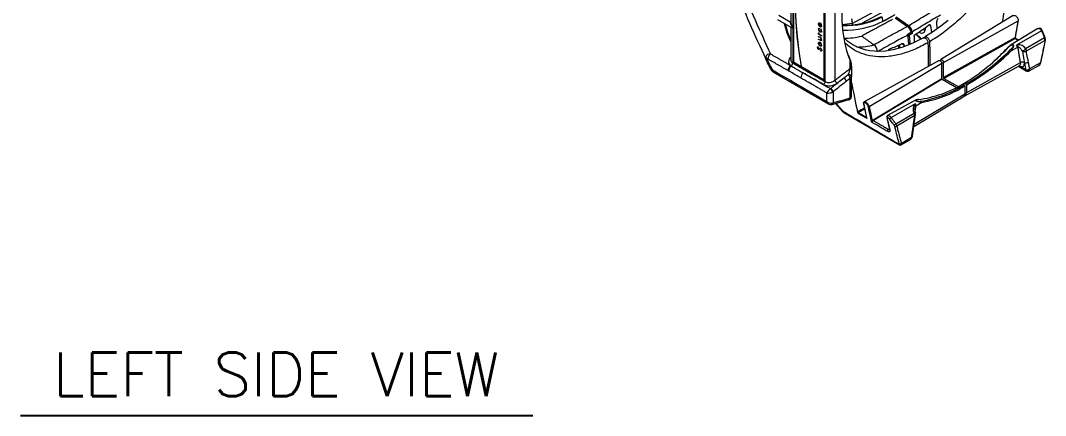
# Model space of a CAD drawing. Extents: x 8 to 113, y 2 to 87.
# Drawn here: x 12.15 to 29.79, y 54.68 to 61.47 of the extents above; entities that cross this region are included whole.
import ezdxf
from ezdxf.enums import TextEntityAlignment as Align

# ---------------------------------------------------------------- set-up
doc = ezdxf.new("R2010")
doc.units = 0
doc.header["$MEASUREMENT"] = 0
doc.layers.add('OBJECT', color=7, linetype='CONTINUOUS')
doc.styles.get("Standard").update_dxf_attribs({"font": 'SIMPLEX'})

msp = doc.modelspace()

# ---------------------------------------------------------------- linework, layer by layer
at = {"layer": 'OBJECT', "linetype": 'Continuous', "lineweight": 15}
for p, q in [((25.446, 62.903), (25.446, 60.759)), ((25.976, 60.453), (25.976, 62.597)), ((25.98, 60.455), (25.98, 62.599)), ((25.993, 60.422), (25.993, 62.606)), ((26.161, 62.584), (26.161, 60.446)), ((25.401, 61.847), (25.401, 61.44)), ((25.436, 61.841), (25.436, 61.351)), ((26.46, 61.423), (27.023, 61.726)), ((27.025, 61.637), (26.629, 61.424)), ((26.99, 61.46), (27.2, 61.573)), ((25.173, 61.488), (25.402, 61.356)), ((25.393, 61.443), (25.195, 61.557)), ((25.401, 61.446), (25.394, 61.45)), ((25.903, 61.425), (25.901, 61.424)), ((25.901, 61.379), (25.901, 61.424)), ((25.903, 61.38), (25.903, 61.425)), ((25.908, 61.428), (25.908, 61.374)), ((25.916, 61.413), (25.919, 61.418)), ((25.917, 61.414), (25.916, 61.413)), ((25.917, 61.414), (25.92, 61.419)), ((27.2, 61.516), (27.409, 61.372)), ((27.428, 61.382), (27.215, 61.529)), ((29.232, 61.556), (27.984, 60.799)), ((28.03, 60.751), (29.313, 61.466)), ((25.401, 61.357), (25.401, 60.797)), ((25.436, 61.351), (25.436, 60.742)), ((25.881, 61.258), (25.88, 61.257)), ((25.881, 61.262), (25.887, 61.255)), ((25.881, 61.242), (25.888, 61.238)), ((25.881, 61.235), (25.881, 61.242)), ((25.932, 61.205), (25.881, 61.235)), ((25.882, 61.235), (25.881, 61.235)), ((25.882, 61.235), (25.882, 61.241)), ((25.932, 61.206), (25.882, 61.235)), ((25.89, 61.238), (25.888, 61.238)), ((25.891, 61.385), (25.889, 61.385)), ((25.892, 61.343), (25.895, 61.335)), ((25.903, 61.38), (25.901, 61.379)), ((25.908, 61.369), (25.906, 61.368)), ((25.908, 61.274), (25.907, 61.274)), ((25.915, 61.222), (25.932, 61.212)), ((25.918, 61.322), (25.921, 61.326)), ((25.919, 61.323), (25.918, 61.322)), ((25.919, 61.323), (25.923, 61.327)), ((25.928, 61.386), (25.927, 61.385)), ((25.928, 61.296), (25.927, 61.295)), ((25.932, 61.212), (25.932, 61.205)), ((27.444, 61.22), (27.42, 61.237)), ((27.468, 61.267), (27.493, 61.25)), ((27.553, 61.237), (27.64, 61.152)), ((29.653, 61.332), (29.183, 61.047)), ((29.718, 61.297), (29.286, 61.047)), ((25.881, 61.199), (25.906, 61.185)), ((25.881, 61.192), (25.881, 61.199)), ((25.882, 61.193), (25.881, 61.192)), ((25.904, 61.178), (25.881, 61.192)), ((25.881, 61.153), (25.904, 61.139)), ((25.881, 61.146), (25.881, 61.153)), ((25.882, 61.147), (25.881, 61.146)), ((25.905, 61.132), (25.881, 61.146)), ((25.882, 61.193), (25.882, 61.198)), ((25.906, 61.179), (25.882, 61.193)), ((25.882, 61.147), (25.882, 61.152)), ((25.907, 61.132), (25.882, 61.147)), ((25.89, 61.054), (25.888, 61.053)), ((25.906, 61.179), (25.904, 61.178)), ((25.907, 61.132), (25.905, 61.132)), ((25.908, 61.09), (25.907, 61.089)), ((25.922, 61.134), (25.924, 61.135)), ((25.928, 61.147), (25.927, 61.146)), ((25.928, 61.055), (25.927, 61.054)), ((27.261, 60.994), (27.259, 61.049)), ((27.273, 61.056), (27.275, 60.997)), ((29.257, 61.174), (28.03, 60.49)), ((28.038, 60.477), (29.264, 61.161)), ((29.327, 61.134), (29.272, 61.165)), ((29.769, 61.175), (29.444, 60.987)), ((29.456, 60.95), (29.777, 61.128)), ((29.78, 61.177), (29.78, 61.177)), ((25.861, 61.006), (25.86, 61.006)), ((25.873, 61.01), (25.871, 61.009)), ((25.872, 61.021), (25.876, 61.011)), ((25.886, 60.984), (25.885, 60.984)), ((25.888, 60.975), (25.887, 60.974)), ((25.893, 60.991), (25.892, 60.991)), ((25.909, 60.991), (25.908, 60.99)), ((25.916, 60.99), (25.915, 60.989)), ((25.919, 60.946), (25.915, 60.955)), ((25.92, 60.947), (25.916, 60.956)), ((25.92, 60.947), (25.919, 60.946)), ((25.922, 60.957), (25.924, 60.958)), ((25.928, 60.967), (25.927, 60.966)), ((29.199, 60.955), (29.307, 61.015)), ((25.446, 60.759), (25.579, 60.683)), ((25.58, 60.684), (25.579, 60.683)), ((25.58, 60.684), (25.586, 60.68)), ((26.426, 60.65), (26.426, 60.775)), ((26.445, 60.687), (26.445, 60.731)), ((27.956, 60.783), (26.665, 60.074)), ((28.002, 60.734), (26.752, 59.987)), ((27.977, 60.782), (27.977, 60.78)), ((28.002, 60.473), (28.002, 60.734)), ((28.03, 60.49), (28.03, 60.751)), ((28.399, 60.175), (29.342, 60.7)), ((29.352, 60.745), (28.424, 60.228)), ((29.317, 60.687), (29.338, 60.675)), ((29.503, 60.608), (29.67, 60.701)), ((29.698, 60.742), (29.513, 60.639)), ((25.101, 60.59), (26.052, 60.038)), ((25.586, 60.679), (25.976, 60.453)), ((26.445, 60.164), (26.445, 60.509)), ((29.338, 60.675), (29.358, 60.663)), ((29.358, 60.663), (29.453, 60.608)), ((25.976, 60.453), (25.98, 60.455)), ((26.426, 60.14), (26.426, 60.482)), ((26.818, 59.765), (28.002, 60.473)), ((28.009, 60.461), (26.825, 59.753)), ((28.009, 60.461), (28.253, 60.32)), ((28.038, 60.477), (28.284, 60.335)), ((28.387, 60.364), (28.364, 60.378)), ((28.381, 60.368), (28.382, 60.388)), ((28.415, 60.381), (28.392, 60.394)), ((28.398, 60.346), (28.396, 60.212)), ((28.426, 60.362), (28.424, 60.228)), ((26.024, 60.079), (26.024, 60.226)), ((26.13, 60.246), (26.13, 60.058)), ((27.52, 59.65), (28.371, 60.159)), ((27.526, 59.692), (28.396, 60.212)), ((26.094, 60.028), (26.112, 60.031)), ((26.171, 60.047), (26.292, 59.909)), ((26.654, 60.039), (26.705, 59.8)), ((27.548, 60.103), (27.068, 59.839)), ((27.129, 59.802), (27.551, 60.045)), ((27.559, 60.107), (27.55, 60.103)), ((27.656, 60.065), (27.552, 60.002)), ((26.315, 59.889), (27.273, 59.332)), ((26.703, 59.81), (26.703, 59.81)), ((27.209, 59.697), (27.526, 59.88)), ((27.536, 59.841), (27.227, 59.656)), ((27.516, 59.623), (27.55, 59.854)), ((27.053, 59.797), (27.1, 59.6)), ((27.08, 59.602), (27.097, 59.611)), ((27.303, 59.36), (27.482, 59.467)), ((27.495, 59.479), (27.516, 59.622)), ((27.516, 59.622), (27.516, 59.623)), ((27.299, 59.332), (27.461, 59.429))]:
    msp.add_line(p, q, dxfattribs=at)
at = {"layer": 'OBJECT', "color": 1}
msp.add_line((12.145, 54.682), (20.961, 54.682), dxfattribs=at)
at = {"layer": 'OBJECT', "linetype": 'Continuous', "lineweight": 15, "flags": 128}
for points in [[(25.579, 62.826), (25.538, 62.614), (25.508, 62.394), (25.487, 62.167), (25.477, 61.933), (25.477, 61.693), (25.487, 61.447), (25.508, 61.197), (25.538, 60.942), (25.579, 60.683)], [(25.58, 62.827), (25.54, 62.615), (25.509, 62.395), (25.489, 62.168), (25.479, 61.934), (25.479, 61.694), (25.489, 61.448), (25.509, 61.197), (25.54, 60.942), (25.58, 60.684)], [(25.586, 60.679), (25.545, 60.937), (25.515, 61.193), (25.494, 61.443), (25.484, 61.689), (25.484, 61.929), (25.494, 62.163), (25.515, 62.39), (25.545, 62.61), (25.586, 62.822)], [(26.46, 61.423), (26.334, 61.401), (26.287, 61.395)], [(28.109, 61.474), (27.987, 61.375), (27.843, 61.271), (27.711, 61.19)], [(29.268, 61.174), (29.289, 61.291), (29.32, 61.472)], [(29.729, 61.299), (29.729, 61.3), (29.715, 61.321), (29.698, 61.333), (29.68, 61.338), (29.663, 61.336), (29.654, 61.331)], [(29.779, 61.177), (29.744, 61.263), (29.729, 61.299)], [(27.684, 61.175), (27.501, 61.08), (27.314, 61.008), (27.157, 60.966), (27.03, 60.946), (26.928, 60.94), (26.841, 60.943), (26.764, 60.951), (26.698, 60.964), (26.629, 60.983), (26.552, 61.012), (26.468, 61.054), (26.386, 61.109), (26.32, 61.166)], [(29.705, 60.748), (29.732, 60.879), (29.784, 61.134)], [(29.13, 60.999), (29.13, 61), (29.13, 61.002), (29.13, 61.003), (29.131, 61.003), (29.132, 61.004), (29.134, 61.003), (29.135, 61.003), (29.137, 61.002)], [(27.956, 60.783), (27.965, 60.785), (27.975, 60.781), (27.986, 60.773), (27.994, 60.761), (28, 60.747), (28.002, 60.734)], [(27.977, 60.782), (27.979, 60.793), (27.984, 60.799), (27.993, 60.801), (28.003, 60.797), (28.014, 60.789), (28.023, 60.777), (28.028, 60.764), (28.03, 60.751)], [(29.342, 60.7), (29.345, 60.702), (29.344, 60.702)], [(29.698, 60.727), (29.702, 60.738), (29.704, 60.748)], [(25.084, 60.603), (25.088, 60.599), (25.101, 60.591)], [(26.428, 60.642), (26.431, 60.643), (26.435, 60.645), (26.438, 60.646), (26.44, 60.648), (26.442, 60.65), (26.444, 60.651), (26.445, 60.653), (26.445, 60.655)], [(26.052, 60.038), (26.075, 60.029), (26.095, 60.028)], [(26.108, 60.03), (26.209, 60.058), (26.404, 60.112)], [(27.592, 60.114), (27.559, 60.108), (27.559, 60.107)], [(27.564, 60.09), (27.563, 60.091), (27.562, 60.091), (27.562, 60.091)], [(26.29, 59.911), (26.293, 59.906), (26.301, 59.899)], [(26.296, 59.903), (26.295, 59.904), (26.291, 59.91)], [(26.296, 59.903), (26.297, 59.902), (26.318, 59.888)], [(26.703, 59.808), (26.702, 59.808), (26.701, 59.809)], [(27.099, 59.601), (27.101, 59.596), (27.101, 59.591), (27.101, 59.592)], [(27.492, 59.468), (27.495, 59.475), (27.496, 59.483)]]:
    msp.add_lwpolyline(points, dxfattribs=at)
at = {"layer": 'OBJECT', "linetype": 'Continuous', "lineweight": 15}
for centre, radius, start, end in [((59.353, 76.725), 37.886, 202.7939, 204.8412), ((71.482, 82.21), 51.088, 203.2153, 204.6559), ((26.823, 61.794), 1.58, 193.5997, 205.9852), ((27.077, 61.85), 1.824, 193.9055, 203.2483), ((25.394, 61.452), 0.00936, 264.2298, 326.4385), ((25.558, 61.465), 0.167, 187.5982, 223.2561), ((25.563, 61.451), 0.161, 183.8645, 218.4308), ((25.881, 61.384), 0.0454, 1.6073, 40.5177), ((25.883, 61.385), 0.0454, 1.6073, 40.5177), ((25.877, 61.381), 0.0561, 1.6479, 41.8047), ((26.341, 62.762), 1.369, 267.7432, 296.9504), ((26.356, 62.748), 1.363, 267.1046, 296.9896), ((26.349, 62.719), 1.413, 267.798, 296.9788), ((26.058, 63.431), 2.18, 295.3007, 300.0527), ((25.914, 63.765), 3.013, 302.3796, 308.0738), ((27.789, 61.376), 0.0244, 2.6923, 135.7246), ((27.979, 61.458), 0.0644, 132.4044, 181.6821), ((29.312, 61.475), 0.00885, 277.6418, 342.6633), ((25.431, 61.417), 0.0665, 244.7921, 274.5947), ((25.939, 61.324), 0.0597, 180.9421, 236.9863), ((25.911, 61.259), 0.0318, 184.0949, 223.134), ((25.941, 61.325), 0.0597, 180.9421, 236.9863), ((25.913, 61.26), 0.0318, 184.0949, 223.134), ((25.931, 61.319), 0.0449, 180.3568, 236.746), ((25.914, 61.256), 0.028, 188.821, 233.8495), ((25.918, 61.381), 0.0159, 228.2198, 318.6708), ((25.874, 61.291), 0.0589, 0.7047, 37.1243), ((27.306, 61.232), 0.173, 13.1013, 53.4955), ((27.334, 61.255), 0.159, 7.1588, 53.6889), ((27.745, 61.428), 0.129, 237.1843, 256.2998), ((29.729, 61.275), 0.0244, 90.3799, 116.9074), ((25.93, 61.079), 0.0442, 182.53, 237.7673), ((25.886, 61.142), 0.0474, 0.6314, 65.0616), ((25.876, 61.048), 0.0567, 1.8778, 57.9816), ((25.883, 61.052), 0.0434, 1.9364, 57.7636), ((25.885, 61.053), 0.0434, 1.9364, 57.7636), ((25.893, 61.146), 0.0338, 0.07, 44.4657), ((25.894, 61.147), 0.0338, 0.07, 44.4657), ((26.315, 62.474), 1.307, 269.9651, 283.5672), ((26.518, 62.359), 1.343, 270.8378, 283.5859), ((26.743, 60.935), 0.149, 358.6837, 52.788), ((26.332, 63.013), 2.171, 290.9929, 296.6868), ((29.273, 61.174), 0.0156, 182.4792, 236.3611), ((29.275, 61.174), 0.0134, 171.8355, 235.1886), ((29.277, 61.173), 0.00878, 168.0862, 242.9135), ((29.201, 60.971), 0.114, 23.0208, 42.1295), ((29.189, 60.953), 0.135, 28.3007, 44.3602), ((29.328, 60.923), 0.133, 28.7047, 101.8582), ((29.233, 61.019), 0.076, 358.2483, 27.1555), ((29.779, 61.154), 0.0229, 88.5538, 116.9117), ((29.691, 61.137), 0.0864, 354.2785, 25.8176), ((29.776, 61.137), 0.00832, 274.5682, 339.5055), ((29.722, 61.148), 0.0641, 341.7158, 26.7619), ((25.049, 60.813), 0.0854, 88.6335, 155.1008), ((25.123, 60.806), 0.117, 127.8539, 177.1914), ((25.873, 61.007), 0.0137, 96.8835, 185.3596), ((25.896, 61.006), 0.0361, 181.082, 237.1224), ((25.897, 61.007), 0.0361, 181.082, 237.1224), ((25.877, 61.001), 0.0103, 96.8049, 182.7273), ((25.887, 61), 0.0203, 179.1167, 236.0356), ((25.88, 60.99), 0.00795, 235.6126, 305.7316), ((25.908, 60.987), 0.0122, 53.1595, 135.6738), ((25.891, 60.961), 0.0427, 1.6805, 56.5328), ((25.899, 60.966), 0.0278, 359.887, 55.3276), ((25.9, 60.967), 0.0278, 359.887, 55.3276), ((27.135, 60.929), 0.0621, 113.8705, 156.2578), ((26.413, 63.582), 3.752, 301.84, 316.5635), ((26.56, 63.597), 3.713, 299.9891, 314.9955), ((26.54, 63.621), 3.765, 300.0646, 314.9319), ((29.164, 60.938), 0.0388, 26.3677, 58.0176), ((29.339, 60.973), 0.0537, 124.7767, 127.4267), ((29.182, 61.279), 0.393, 301.538, 311.9734), ((29.379, 60.94), 0.00909, 10.0077, 28.0822), ((29.416, 61.004), 0.0674, 245.8382, 306.9073), ((29.375, 60.945), 0.0814, 3.2581, 31.4356), ((25.016, 60.829), 0.0486, 156.0127, 204.8129), ((25.048, 60.863), 0.0773, 190.9415, 219.2356), ((25.471, 60.606), 0.117, 128.2189, 177.1895), ((25.447, 60.766), 0.0843, 122.9097, 234.6932), ((25.483, 60.599), 0.117, 128.4704, 177.1823), ((25.462, 60.795), 0.0588, 177.863, 244.773), ((25.366, 60.745), 0.0703, 308.4704, 357.1823), ((26.42, 60.783), 0.0099, 306.2016, 57.4198), ((26.35, 60.717), 0.0961, 8.6402, 37.6513), ((26.393, 60.69), 0.0517, 308.6012, 357.1827), ((26.29, 60.717), 0.156, 5.3262, 27.1741), ((26.374, 60.689), 0.071, 318.9551, 358.8404), ((29.354, 60.7), 0.0299, 197.7174, 238.0424), ((29.376, 60.69), 0.0323, 185.9511, 237.2371), ((29.391, 60.692), 0.0662, 62.9851, 126.7934), ((29.451, 60.811), 0.0669, 243.8803, 307.0538), ((29.451, 60.811), 0.0669, 243.8739, 307.0543), ((29.652, 60.749), 0.0509, 290.0669, 339.1075), ((29.691, 60.735), 0.00936, 284.9475, 332.8375), ((29.697, 60.751), 0.00836, 274.7616, 339.2789), ((25.147, 60.681), 0.101, 203.9396, 231.1978), ((25.103, 60.62), 0.0258, 158.1964, 221.7324), ((25.122, 60.62), 0.0365, 173.2771, 235.0469), ((25.691, 60.479), 0.117, 128.472, 177.1891), ((26.374, 60.553), 0.0181, 305.0693, 331.3471), ((26.336, 60.459), 0.0933, 14.2053, 58.463), ((25.915, 60.782), 0.532, 333.4468, 344.7525), ((26.4, 60.499), 0.0462, 12.373, 102.0641), ((26.475, 60.659), 0.0501, 190.6318, 199.2941), ((26.412, 60.511), 0.0326, 295.2853, 356.5306), ((29.472, 60.692), 0.0669, 244.0793, 307.0342), ((29.478, 60.679), 0.061, 235.2867, 304.0751), ((29.478, 60.645), 0.044, 235.366, 303.4763), ((25.923, 60.425), 0.0703, 308.9151, 357.1926), ((26.063, 60.57), 0.221, 244.1777, 307.6029), ((26.058, 60.564), 0.157, 245.3475, 311.0151), ((26.244, 60.467), 0.0857, 194.1186, 237.7014), ((26.268, 60.405), 0.0931, 14.1546, 58.9517), ((177.055, 91.191), 153.724, 191.55203, 191.74726), ((27.288, 62.249), 2.159, 278.2382, 299.8951), ((27.283, 62.162), 2.109, 279.9918, 301.5594), ((27.299, 62.123), 2.089, 279.8289, 301.709), ((28.018, 60.474), 0.0154, 182.608, 237.397), ((28.046, 60.49), 0.0153, 182.4789, 237.5261), ((28.375, 60.345), 0.0227, 1.5502, 57.8768), ((28.403, 60.362), 0.0227, 1.5502, 57.8768), ((26.178, 60.164), 0.165, 124.1796, 158.1223), ((26.047, 60.39), 0.166, 262.0162, 295.8425), ((26, 60.212), 0.123, 13.5558, 46.5052), ((26.04, 60.224), 0.0932, 14.1691, 58.6844), ((26.394, 60.161), 0.0508, 276.1594, 2.6648), ((26.418, 60.166), 0.0275, 288.7158, 355.708), ((28.336, 60.207), 0.0597, 306.1003, 4.5443), ((28.372, 60.221), 0.0523, 282.2237, 8.1263), ((26.094, 60.151), 0.101, 225.6106, 281.8401), ((26.082, 60.089), 0.0585, 189.6777, 239.6078), ((26.087, 60.054), 0.0279, 285.4732, 355.8809), ((26.096, 60.062), 0.034, 289.9445, 353.0413), ((26.393, 60.144), 0.0339, 290.0743, 353.0977), ((26.66, 60.04), 0.00628, 132.013, 187.6332), ((26.659, 60.041), 0.00544, 193.2544, 240.8091), ((26.744, 59.997), 0.0129, 242.5483, 310.3195), ((27.638, 59.95), 0.132, 138.9356, 211.8264), ((27.604, 59.958), 0.0693, 140.3902, 177.3716), ((27.484, 59.998), 0.0666, 3.2003, 35.3372), ((27.477, 60.024), 0.0764, 343.1902, 16.2751), ((27.566, 59.966), 0.0388, 110.827, 113.7339), ((27.483, 60.021), 0.0722, 344.9055, 19.4204), ((27.612, 60.227), 0.145, 250.5667, 284.3481), ((27.593, 60.105), 0.00895, 58.5953, 95.9553), ((27.639, 60.07), 0.0177, 343.0099, 55.7721), ((26.333, 59.916), 0.0324, 185.8918, 237.2152), ((26.575, 59.878), 0.0288, 122.71, 148.8728), ((26.606, 59.914), 0.0591, 200.6692, 219.5977), ((84.375, -38.555), 114.177, 120.35831, 120.42204), ((26.575, 59.903), 0.0153, 183.2195, 237.8451), ((26.575, 59.878), 0.0143, 122.6665, 187.9903), ((27.083, 59.81), 0.0324, 117.0922, 202.7497), ((27.003, 59.946), 0.191, 300.0461, 311.343), ((27.542, 59.85), 0.0339, 82.9781, 119.1825), ((27.455, 59.839), 0.081, 1.5277, 30.0281), ((27.664, 59.941), 0.131, 171.4105, 206.049), ((27.532, 59.859), 0.0182, 282.7031, 344.3986), ((27.509, 59.864), 0.0421, 346.6015, 27.8139), ((26.746, 59.808), 0.0412, 191.2568, 209.1402), ((26.916, 59.693), 0.126, 153.0998, 164.9275), ((26.773, 59.774), 0.0523, 293.2647, 322.5114), ((26.845, 59.799), 0.0641, 228.4487, 241.0592), ((26.833, 59.766), 0.0151, 182.7331, 238.4165), ((27.066, 59.801), 0.0142, 195.1934, 239.6102), ((27.087, 59.833), 0.182, 300.0497, 311.915), ((27.121, 59.63), 0.0732, 17.4235, 38.3196), ((27.205, 59.68), 0.0316, 242.9145, 312.1807), ((27.123, 59.636), 0.106, 11.1471, 35.3584), ((27.098, 59.571), 0.036, 120.6807, 186.5668), ((27.114, 59.604), 0.0143, 194.5245, 240.7722), ((27.437, 59.48), 0.0562, 295.3074, 347.0933), ((27.448, 59.46), 0.033, 293.7945, 352.5179), ((27.474, 59.474), 0.0196, 288.4228, 340.1068), ((27.478, 59.484), 0.0181, 282.5713, 344.6259), ((27.499, 59.628), 0.0181, 282.546, 344.6827), ((27.499, 59.627), 0.0181, 282.5491, 344.6556), ((27.282, 59.383), 0.0318, 244.0908, 312.0374), ((27.286, 59.369), 0.0287, 233.2449, 307.2163), ((27.286, 59.35), 0.0217, 233.2631, 307.4267)]:
    msp.add_arc(centre, radius, start, end, dxfattribs=at)
for centre, major_axis, ratio, start_param, end_param in [((28.472, 62.807), (1.564, 2.615), 0.587369, 1.999022, 2.720718), ((25.522, 61.438), (0.13, 0.006), 0.606667, 2.725205, 2.995658), ((27.596, 61.411), (-0.093, 0.147), 0.546414, 2.366466, 3.975228), ((28.462, 62.813), (1.556, 2.602), 0.587418, 2.685604, 2.731324), ((28.405, 62.845), (1.523, 2.638), 0.557225, 4.169407, 4.294373), ((28.472, 62.807), (1.564, 2.615), 0.587369, 2.720718, 2.731278), ((28.405, 62.845), (1.523, 2.638), 0.557225, 3.938122, 3.9589)]:
    msp.add_ellipse(centre, major_axis=major_axis, ratio=ratio, start_param=start_param, end_param=end_param, dxfattribs=at)
for points, knots in [([(28.628, 65.563), (28.649, 65.563), (28.742, 65.566), (28.892, 65.53), (29.073, 65.453), (29.231, 65.336), (29.364, 65.183), (29.47, 64.996), (29.547, 64.778), (29.594, 64.533), (29.61, 64.266), (29.594, 63.981), (29.547, 63.682), (29.47, 63.376), (29.364, 63.066), (29.231, 62.759), (29.073, 62.46), (28.892, 62.173), (28.693, 61.904), (28.48, 61.659), (28.256, 61.442), (28.025, 61.254), (27.869, 61.155), (27.791, 61.106)], [0, 0, 0, 0, 0.014347, 0.063776, 0.113205, 0.162634, 0.212063, 0.261492, 0.310921, 0.36035, 0.409779, 0.459208, 0.508637, 0.558066, 0.607495, 0.656924, 0.706353, 0.755782, 0.805211, 0.85464, 0.903093, 0.951547, 1, 1, 1, 1]), ([(29.046, 61.443), (29.047, 61.447), (29.065, 61.571), (29.086, 61.714), (29.107, 61.853), (29.11, 61.872)], [0, 0, 0, 0, 0.026121, 0.867415, 1, 1, 1, 1]), ([(27.428, 61.382), (27.507, 61.431), (27.665, 61.528), (27.826, 61.622), (27.907, 61.669)], [0, 0, 0, 0, 0.502457, 1, 1, 1, 1]), ([(27.979, 61.566), (27.896, 61.518), (27.732, 61.422), (27.571, 61.323), (27.491, 61.274)], [0, 0, 0, 0, 0.504604, 1, 1, 1, 1]), ([(25.88, 61.414), (25.88, 61.419), (25.88, 61.425), (25.883, 61.427), (25.883, 61.427)], [0, 0, 0, 0, 0.939613, 1, 1, 1, 1]), ([(25.889, 61.385), (25.886, 61.39), (25.881, 61.4), (25.88, 61.409), (25.88, 61.414)], [0, 0, 0, 0, 0.558577, 1, 1, 1, 1]), ([(25.891, 61.385), (25.888, 61.391), (25.882, 61.401), (25.881, 61.41), (25.881, 61.414)], [0, 0, 0, 0, 0.558577, 1, 1, 1, 1]), ([(25.901, 61.424), (25.899, 61.425), (25.894, 61.426), (25.889, 61.422), (25.886, 61.417), (25.886, 61.412), (25.886, 61.41)], [0, 0, 0, 0, 0.280138, 0.559194, 0.779598, 1, 1, 1, 1]), ([(25.886, 61.41), (25.886, 61.407), (25.887, 61.401), (25.89, 61.395), (25.891, 61.392)], [0, 0, 0, 0, 0.559458, 1, 1, 1, 1]), ([(25.89, 61.432), (25.893, 61.432), (25.898, 61.433), (25.905, 61.429), (25.908, 61.428)], [0, 0, 0, 0, 0.558897, 1, 1, 1, 1]), ([(25.891, 61.392), (25.893, 61.389), (25.896, 61.384), (25.9, 61.381), (25.901, 61.379)], [0, 0, 0, 0, 0.558795, 1, 1, 1, 1]), ([(25.903, 61.425), (25.9, 61.426), (25.896, 61.427), (25.893, 61.424), (25.892, 61.423)], [0, 0, 0, 0, 0.587186, 1, 1, 1, 1]), ([(29.232, 61.555), (29.232, 61.556), (29.236, 61.559), (29.248, 61.561), (29.264, 61.558), (29.281, 61.548), (29.296, 61.532), (29.307, 61.511), (29.314, 61.487), (29.313, 61.473), (29.313, 61.466)], [0, 0, 0, 0, 0.008914, 0.148015, 0.285902, 0.424434, 0.565329, 0.709307, 0.85496, 1, 1, 1, 1]), ([(25.436, 61.351), (25.436, 61.351), (25.435, 61.35), (25.423, 61.348), (25.409, 61.347), (25.401, 61.351), (25.402, 61.358), (25.402, 61.359)], [0, 0, 0, 0, 0.004069, 0.078363, 0.562154, 0.904434, 1, 1, 1, 1]), ([(25.88, 61.257), (25.88, 61.258), (25.88, 61.26), (25.881, 61.262), (25.881, 61.262)], [0, 0, 0, 0, 0.559243, 1, 1, 1, 1]), ([(25.881, 61.258), (25.881, 61.259), (25.881, 61.261), (25.882, 61.261), (25.882, 61.262)], [0, 0, 0, 0, 0.841285, 1, 1, 1, 1]), ([(25.895, 61.335), (25.892, 61.333), (25.887, 61.33), (25.886, 61.322), (25.886, 61.319)], [0, 0, 0, 0, 0.558451, 1, 1, 1, 1]), ([(25.887, 61.255), (25.887, 61.255), (25.886, 61.254), (25.886, 61.252), (25.886, 61.252)], [0, 0, 0, 0, 0.560396, 1, 1, 1, 1]), ([(25.906, 61.368), (25.903, 61.37), (25.897, 61.374), (25.892, 61.382), (25.889, 61.385)], [0, 0, 0, 0, 0.559427, 1, 1, 1, 1]), ([(25.908, 61.369), (25.904, 61.371), (25.898, 61.375), (25.893, 61.382), (25.891, 61.385)], [0, 0, 0, 0, 0.559427, 1, 1, 1, 1]), ([(25.897, 61.234), (25.9, 61.231), (25.906, 61.227), (25.912, 61.224), (25.915, 61.222)], [0, 0, 0, 0, 0.559636, 1, 1, 1, 1]), ([(25.933, 61.382), (25.933, 61.378), (25.932, 61.369), (25.924, 61.364), (25.916, 61.364), (25.91, 61.366), (25.906, 61.368)], [0, 0, 0, 0, 0.279885, 0.558859, 0.779462, 1, 1, 1, 1]), ([(25.906, 61.281), (25.909, 61.28), (25.916, 61.277), (25.922, 61.28), (25.926, 61.287), (25.927, 61.292), (25.927, 61.295)], [0, 0, 0, 0, 0.279332, 0.558778, 0.779267, 1, 1, 1, 1]), ([(25.933, 61.291), (25.933, 61.287), (25.932, 61.278), (25.925, 61.271), (25.916, 61.269), (25.91, 61.272), (25.907, 61.274)], [0, 0, 0, 0, 0.280077, 0.559647, 0.779819, 1, 1, 1, 1]), ([(25.908, 61.374), (25.911, 61.373), (25.916, 61.371), (25.922, 61.373), (25.926, 61.378), (25.927, 61.383), (25.927, 61.385)], [0, 0, 0, 0, 0.279963, 0.559359, 0.779526, 1, 1, 1, 1]), ([(25.929, 61.276), (25.928, 61.275), (25.925, 61.271), (25.918, 61.27), (25.911, 61.273), (25.908, 61.274)], [0, 0, 0, 0, 0.237317, 0.61865, 1, 1, 1, 1]), ([(25.927, 61.295), (25.926, 61.3), (25.925, 61.309), (25.92, 61.318), (25.918, 61.322)], [0, 0, 0, 0, 0.558788, 1, 1, 1, 1]), ([(25.928, 61.296), (25.928, 61.301), (25.927, 61.31), (25.921, 61.319), (25.919, 61.323)], [0, 0, 0, 0, 0.558788, 1, 1, 1, 1]), ([(25.92, 61.281), (25.921, 61.281), (25.925, 61.282), (25.928, 61.288), (25.928, 61.293), (25.928, 61.296)], [0, 0, 0, 0, 0.265854, 0.632724, 1, 1, 1, 1]), ([(25.921, 61.374), (25.922, 61.374), (25.925, 61.374), (25.928, 61.379), (25.928, 61.384), (25.928, 61.386)], [0, 0, 0, 0, 0.222967, 0.611212, 1, 1, 1, 1]), ([(26.833, 61.054), (26.927, 61.108), (27.117, 61.216), (27.312, 61.32), (27.409, 61.372)], [0, 0, 0, 0, 0.498244, 1, 1, 1, 1]), ([(27.414, 61.221), (27.337, 61.18), (27.166, 61.088), (27, 60.993), (26.908, 60.941)], [0, 0, 0, 0, 0.449501, 1, 1, 1, 1]), ([(27.414, 61.221), (27.415, 61.206), (27.421, 61.149), (27.427, 61.093), (27.431, 61.053)], [0, 0, 0, 0, 0.279302, 1, 1, 1, 1]), ([(29.654, 61.331), (29.657, 61.333), (29.665, 61.337), (29.679, 61.335), (29.694, 61.328), (29.708, 61.315), (29.715, 61.303), (29.718, 61.297)], [0, 0, 0, 0, 0.174674, 0.379438, 0.584778, 0.79285, 1, 1, 1, 1]), ([(25.88, 61.081), (25.88, 61.086), (25.881, 61.094), (25.886, 61.097), (25.888, 61.099)], [0, 0, 0, 0, 0.559182, 1, 1, 1, 1]), ([(25.888, 61.053), (25.885, 61.059), (25.88, 61.068), (25.88, 61.077), (25.88, 61.081)], [0, 0, 0, 0, 0.55888, 1, 1, 1, 1]), ([(25.881, 61.082), (25.881, 61.087), (25.882, 61.095), (25.887, 61.098), (25.89, 61.1)], [0, 0, 0, 0, 0.559182, 1, 1, 1, 1]), ([(25.89, 61.054), (25.887, 61.06), (25.882, 61.069), (25.881, 61.078), (25.881, 61.082)], [0, 0, 0, 0, 0.55888, 1, 1, 1, 1]), ([(25.907, 61.089), (25.904, 61.09), (25.897, 61.093), (25.891, 61.091), (25.887, 61.085), (25.886, 61.08), (25.886, 61.077)], [0, 0, 0, 0, 0.279586, 0.559398, 0.779653, 1, 1, 1, 1]), ([(25.888, 61.099), (25.891, 61.1), (25.897, 61.101), (25.903, 61.098), (25.906, 61.096)], [0, 0, 0, 0, 0.559216, 1, 1, 1, 1]), ([(25.906, 61.035), (25.903, 61.037), (25.896, 61.042), (25.891, 61.05), (25.888, 61.053)], [0, 0, 0, 0, 0.559285, 1, 1, 1, 1]), ([(25.908, 61.036), (25.904, 61.038), (25.897, 61.043), (25.892, 61.051), (25.89, 61.054)], [0, 0, 0, 0, 0.559285, 1, 1, 1, 1]), ([(25.908, 61.09), (25.905, 61.091), (25.899, 61.094), (25.894, 61.093), (25.892, 61.09), (25.892, 61.09)], [0, 0, 0, 0, 0.486219, 0.97283, 1, 1, 1, 1]), ([(25.917, 61.17), (25.915, 61.171), (25.911, 61.175), (25.906, 61.177), (25.904, 61.178)], [0, 0, 0, 0, 0.559371, 1, 1, 1, 1]), ([(25.904, 61.139), (25.907, 61.138), (25.911, 61.136), (25.915, 61.134), (25.917, 61.134)], [0, 0, 0, 0, 0.560377, 1, 1, 1, 1]), ([(25.933, 61.142), (25.933, 61.138), (25.932, 61.129), (25.922, 61.122), (25.912, 61.128), (25.905, 61.132)], [0, 0, 0, 0, 0.28097, 0.559785, 1, 1, 1, 1]), ([(25.918, 61.17), (25.916, 61.172), (25.912, 61.175), (25.908, 61.178), (25.906, 61.179)], [0, 0, 0, 0, 0.559371, 1, 1, 1, 1]), ([(25.933, 61.05), (25.933, 61.046), (25.932, 61.037), (25.925, 61.031), (25.916, 61.03), (25.91, 61.033), (25.906, 61.035)], [0, 0, 0, 0, 0.279776, 0.559179, 0.779592, 1, 1, 1, 1]), ([(25.931, 61.13), (25.929, 61.128), (25.923, 61.123), (25.913, 61.129), (25.907, 61.132)], [0, 0, 0, 0, 0.349564, 1, 1, 1, 1]), ([(25.907, 61.042), (25.91, 61.041), (25.915, 61.038), (25.922, 61.04), (25.926, 61.046), (25.927, 61.051), (25.927, 61.054)], [0, 0, 0, 0, 0.279618, 0.559167, 0.779512, 1, 1, 1, 1]), ([(25.93, 61.037), (25.928, 61.035), (25.925, 61.032), (25.917, 61.031), (25.911, 61.034), (25.908, 61.036)], [0, 0, 0, 0, 0.295976, 0.647991, 1, 1, 1, 1]), ([(25.917, 61.134), (25.918, 61.133), (25.922, 61.133), (25.926, 61.137), (25.926, 61.143), (25.927, 61.146)], [0, 0, 0, 0, 0.280117, 0.560544, 1, 1, 1, 1]), ([(25.92, 61.041), (25.922, 61.041), (25.925, 61.042), (25.927, 61.047), (25.928, 61.052), (25.928, 61.055)], [0, 0, 0, 0, 0.230572, 0.615162, 1, 1, 1, 1]), ([(25.923, 61.135), (25.924, 61.136), (25.927, 61.138), (25.928, 61.143), (25.928, 61.147)], [0, 0, 0, 0, 0.356895, 1, 1, 1, 1]), ([(27.763, 61.09), (27.684, 61.049), (27.528, 60.967), (27.298, 60.889), (27.074, 60.848), (26.86, 60.846), (26.661, 60.886), (26.485, 60.959), (26.387, 61.038), (26.341, 61.076)], [0, 0, 0, 0, 0.143081, 0.286162, 0.429243, 0.575196, 0.721149, 0.867102, 1, 1, 1, 1]), ([(27.308, 61.073), (27.312, 61.075), (27.322, 61.078), (27.335, 61.076), (27.345, 61.067), (27.35, 61.056), (27.352, 61.048), (27.352, 61.046)], [0, 0, 0, 0, 0.225594, 0.451089, 0.679329, 0.912953, 1, 1, 1, 1]), ([(27.685, 61.172), (27.687, 61.174), (27.694, 61.177), (27.708, 61.174), (27.724, 61.165), (27.739, 61.15), (27.751, 61.132), (27.76, 61.11), (27.762, 61.097), (27.763, 61.09)], [0, 0, 0, 0, 0.108187, 0.254292, 0.400396, 0.546499, 0.692602, 0.838707, 1, 1, 1, 1]), ([(27.701, 61.174), (27.701, 61.175), (27.702, 61.182), (27.709, 61.188), (27.721, 61.193), (27.736, 61.19), (27.752, 61.181), (27.767, 61.167), (27.78, 61.148), (27.789, 61.127), (27.79, 61.113), (27.791, 61.106)], [0, 0, 0, 0, 0.021887, 0.142585, 0.263282, 0.383977, 0.504672, 0.625367, 0.746062, 0.866757, 1, 1, 1, 1]), ([(29.199, 60.955), (29.204, 60.961), (29.219, 60.98), (29.233, 61.007), (29.239, 61.032), (29.238, 61.044), (29.234, 61.052), (29.23, 61.056), (29.224, 61.059), (29.216, 61.059), (29.203, 61.057), (29.176, 61.044), (29.154, 61.025), (29.137, 61.007), (29.133, 61.002), (29.13, 60.999)], [0, 0, 0, 0, 0.098239, 0.29963, 0.368956, 0.443945, 0.473009, 0.503887, 0.531959, 0.563967, 0.611725, 0.701685, 0.918313, 0.948115, 1, 1, 1, 1]), ([(29.137, 61.002), (29.14, 61.005), (29.155, 61.02), (29.178, 61.039), (29.203, 61.052), (29.215, 61.055), (29.221, 61.055), (29.226, 61.053), (29.229, 61.05), (29.231, 61.043), (29.229, 61.033), (29.218, 61.007), (29.2, 60.987), (29.185, 60.971)], [0, 0, 0, 0, 0.055162, 0.31331, 0.402012, 0.445499, 0.47258, 0.495336, 0.520565, 0.54555, 0.615854, 0.68539, 1, 1, 1, 1]), ([(29.268, 61.174), (29.268, 61.175), (29.268, 61.176), (29.267, 61.177), (29.265, 61.176), (29.263, 61.176), (29.262, 61.176)], [0, 0, 0, 0, 0.332091, 0.672239, 0.734926, 1, 1, 1, 1]), ([(29.268, 61.163), (29.269, 61.163), (29.27, 61.164), (29.272, 61.164), (29.273, 61.165), (29.272, 61.165), (29.272, 61.165)], [0, 0, 0, 0, 0.330142, 0.408217, 0.831862, 1, 1, 1, 1]), ([(29.3, 61.054), (29.298, 61.053), (29.293, 61.051), (29.289, 61.048), (29.286, 61.047), (29.286, 61.047)], [0, 0, 0, 0, 0.489408, 0.978834, 1, 1, 1, 1]), ([(25.861, 61.006), (25.861, 61.009), (25.862, 61.014), (25.864, 61.017), (25.866, 61.018), (25.866, 61.018)], [0, 0, 0, 0, 0.465789, 0.93158, 1, 1, 1, 1]), ([(25.876, 61.012), (25.875, 61.011), (25.874, 61.011), (25.873, 61.01), (25.873, 61.01)], [0, 0, 0, 0, 0.960644, 1, 1, 1, 1]), ([(25.887, 60.974), (25.885, 60.974), (25.882, 60.973), (25.878, 60.975), (25.876, 60.976)], [0, 0, 0, 0, 0.55984, 1, 1, 1, 1]), ([(25.888, 60.975), (25.887, 60.975), (25.883, 60.974), (25.879, 60.976), (25.878, 60.977)], [0, 0, 0, 0, 0.55984, 1, 1, 1, 1]), ([(25.885, 60.984), (25.886, 60.985), (25.889, 60.987), (25.891, 60.989), (25.892, 60.991)], [0, 0, 0, 0, 0.559906, 1, 1, 1, 1]), ([(25.886, 60.984), (25.888, 60.986), (25.89, 60.988), (25.892, 60.99), (25.893, 60.991)], [0, 0, 0, 0, 0.559906, 1, 1, 1, 1]), ([(25.897, 60.982), (25.895, 60.98), (25.892, 60.977), (25.888, 60.975), (25.887, 60.974)], [0, 0, 0, 0, 0.560413, 1, 1, 1, 1]), ([(25.908, 60.99), (25.905, 60.989), (25.901, 60.987), (25.898, 60.984), (25.897, 60.982)], [0, 0, 0, 0, 0.559496, 1, 1, 1, 1]), ([(25.915, 60.989), (25.913, 60.99), (25.911, 60.991), (25.909, 60.991), (25.908, 60.99)], [0, 0, 0, 0, 0.55899, 1, 1, 1, 1]), ([(25.916, 60.99), (25.915, 60.991), (25.912, 60.992), (25.91, 60.991), (25.909, 60.991)], [0, 0, 0, 0, 0.55899, 1, 1, 1, 1]), ([(25.915, 60.955), (25.918, 60.956), (25.923, 60.957), (25.926, 60.961), (25.927, 60.965), (25.927, 60.966)], [0, 0, 0, 0, 0.559321, 0.779782, 1, 1, 1, 1]), ([(25.934, 60.962), (25.934, 60.959), (25.933, 60.954), (25.928, 60.947), (25.922, 60.947), (25.919, 60.946)], [0, 0, 0, 0, 0.27988, 0.559666, 1, 1, 1, 1]), ([(25.93, 60.95), (25.93, 60.95), (25.928, 60.947), (25.924, 60.947), (25.92, 60.947)], [0, 0, 0, 0, 0.076284, 1, 1, 1, 1]), ([(25.923, 60.959), (25.924, 60.959), (25.926, 60.959), (25.928, 60.962), (25.928, 60.966), (25.928, 60.967)], [0, 0, 0, 0, 0.229098, 0.614761, 1, 1, 1, 1]), ([(29.309, 61.017), (29.313, 61.017), (29.317, 61.017), (29.327, 61.014), (29.341, 61.005), (29.364, 60.982), (29.379, 60.958), (29.387, 60.945)], [0, 0, 0, 0, 0.126768, 0.131058, 0.31601, 0.601711, 1, 1, 1, 1]), ([(29.388, 60.942), (29.396, 60.894), (29.408, 60.83), (29.419, 60.766), (29.421, 60.751)], [0, 0, 0, 0, 0.760249, 1, 1, 1, 1]), ([(29.491, 60.758), (29.487, 60.782), (29.475, 60.846), (29.463, 60.91), (29.456, 60.95)], [0, 0, 0, 0, 0.380125, 1, 1, 1, 1]), ([(24.988, 60.814), (24.986, 60.813), (24.979, 60.81), (24.973, 60.808), (24.972, 60.808), (24.972, 60.808), (24.972, 60.808)], [0, 0, 0, 0, 0.215726, 0.750499, 0.993072, 1, 1, 1, 1]), ([(25.055, 60.639), (25.038, 60.674), (25.01, 60.73), (24.983, 60.787), (24.972, 60.808)], [0, 0, 0, 0, 0.623159, 1, 1, 1, 1]), ([(25.006, 60.811), (25.003, 60.813), (24.997, 60.816), (24.991, 60.816), (24.989, 60.815), (24.988, 60.815), (24.988, 60.814)], [0, 0, 0, 0, 0.530139, 0.827809, 0.942251, 1, 1, 1, 1]), ([(24.988, 60.814), (24.999, 60.792), (25.028, 60.73), (25.059, 60.668), (25.079, 60.629)], [0, 0, 0, 0, 0.363151, 1, 1, 1, 1]), ([(25.41, 60.69), (25.431, 60.678), (25.501, 60.638), (25.57, 60.598), (25.618, 60.571)], [0, 0, 0, 0, 0.306144, 1, 1, 1, 1]), ([(26.445, 60.687), (26.445, 60.687), (26.445, 60.682), (26.445, 60.671), (26.445, 60.66), (26.445, 60.655)], [0, 0, 0, 0, 0.011111, 0.505604, 1, 1, 1, 1]), ([(29.352, 60.745), (29.353, 60.736), (29.356, 60.719), (29.351, 60.704), (29.343, 60.702), (29.341, 60.702)], [0, 0, 0, 0, 0.442473, 0.883227, 1, 1, 1, 1]), ([(29.344, 60.687), (29.345, 60.687), (29.358, 60.681), (29.383, 60.676), (29.409, 60.686), (29.424, 60.711), (29.422, 60.738), (29.421, 60.751)], [0, 0, 0, 0, 0.013304, 0.256264, 0.503664, 0.753564, 1, 1, 1, 1]), ([(29.421, 60.751), (29.426, 60.726), (29.433, 60.687), (29.44, 60.647), (29.443, 60.632)], [0, 0, 0, 0, 0.615593, 1, 1, 1, 1]), ([(29.694, 60.726), (29.691, 60.721), (29.685, 60.71), (29.674, 60.704), (29.669, 60.702)], [0, 0, 0, 0, 0.543989, 1, 1, 1, 1]), ([(25.079, 60.629), (25.077, 60.629), (25.068, 60.629), (25.06, 60.632), (25.056, 60.637), (25.055, 60.639), (25.055, 60.639)], [0, 0, 0, 0, 0.174042, 0.6998, 0.993599, 1, 1, 1, 1]), ([(25.079, 60.629), (25.08, 60.628), (25.083, 60.626), (25.085, 60.625), (25.085, 60.625)], [0, 0, 0, 0, 0.678854, 1, 1, 1, 1]), ([(25.085, 60.625), (25.251, 60.528), (25.564, 60.346), (25.877, 60.165), (26.024, 60.079)], [0, 0, 0, 0, 0.529531, 1, 1, 1, 1]), ([(25.574, 60.485), (25.517, 60.517), (25.448, 60.557), (25.379, 60.597), (25.366, 60.604)], [0, 0, 0, 0, 0.816359, 1, 1, 1, 1]), ([(25.967, 60.37), (25.946, 60.383), (25.84, 60.444), (25.723, 60.51), (25.628, 60.565), (25.618, 60.571)], [0, 0, 0, 0, 0.182514, 0.912568, 1, 1, 1, 1]), ([(26.445, 60.655), (26.445, 60.649), (26.445, 60.632), (26.445, 60.596), (26.445, 60.55), (26.445, 60.523), (26.445, 60.509)], [0, 0, 0, 0, 0.114431, 0.337534, 0.657432, 1, 1, 1, 1]), ([(29.443, 60.629), (29.444, 60.624), (29.446, 60.616), (29.45, 60.609), (29.453, 60.609), (29.453, 60.609)], [0, 0, 0, 0, 0.481546, 0.924013, 1, 1, 1, 1]), ([(29.502, 60.608), (29.503, 60.608), (29.506, 60.609), (29.51, 60.615), (29.511, 60.624), (29.512, 60.629)], [0, 0, 0, 0, 0.090543, 0.52604, 1, 1, 1, 1]), ([(26.088, 60.303), (26.111, 60.322), (26.187, 60.382), (26.263, 60.443), (26.316, 60.485)], [0, 0, 0, 0, 0.304153, 1, 1, 1, 1]), ([(26.359, 60.428), (26.332, 60.407), (26.256, 60.346), (26.18, 60.286), (26.13, 60.246)], [0, 0, 0, 0, 0.351744, 1, 1, 1, 1]), ([(28.353, 60.372), (28.354, 60.373), (28.354, 60.376), (28.356, 60.378), (28.358, 60.379), (28.361, 60.379), (28.363, 60.378), (28.364, 60.378)], [0, 0, 0, 0, 0.217074, 0.434147, 0.651221, 0.868316, 1, 1, 1, 1]), ([(28.382, 60.388), (28.382, 60.39), (28.382, 60.392), (28.384, 60.395), (28.387, 60.396), (28.39, 60.395), (28.392, 60.394), (28.392, 60.394)], [0, 0, 0, 0, 0.217074, 0.434147, 0.651221, 0.868316, 1, 1, 1, 1]), ([(26.738, 59.986), (26.736, 59.991), (26.733, 60.001), (26.723, 60.019), (26.711, 60.035), (26.697, 60.049), (26.683, 60.058), (26.671, 60.062), (26.661, 60.06), (26.656, 60.053), (26.655, 60.044), (26.656, 60.037), (26.657, 60.036)], [0, 0, 0, 0, 0.109858, 0.219812, 0.327979, 0.433432, 0.537042, 0.64042, 0.74514, 0.852157, 0.961491, 1, 1, 1, 1]), ([(26.657, 60.046), (26.656, 60.048), (26.655, 60.055), (26.657, 60.066), (26.664, 60.075), (26.675, 60.077), (26.689, 60.072), (26.705, 60.061), (26.722, 60.046), (26.736, 60.026), (26.747, 60.006), (26.751, 59.993), (26.752, 59.987)], [0, 0, 0, 0, 0.038415, 0.1475, 0.254392, 0.359171, 0.462771, 0.566681, 0.672384, 0.780628, 0.890438, 1, 1, 1, 1]), ([(26.657, 60.036), (26.658, 60.031), (26.663, 60.007), (26.68, 59.925), (26.697, 59.847), (26.71, 59.788)], [0, 0, 0, 0, 0.057543, 0.287714, 1, 1, 1, 1]), ([(26.794, 59.726), (26.793, 59.731), (26.788, 59.755), (26.769, 59.841), (26.751, 59.923), (26.738, 59.986)], [0, 0, 0, 0, 0.054526, 0.272628, 1, 1, 1, 1]), ([(27.538, 60.037), (27.54, 60.038), (27.544, 60.041), (27.548, 60.044), (27.55, 60.045), (27.551, 60.045)], [0, 0, 0, 0, 0.489408, 0.978834, 1, 1, 1, 1]), ([(27.656, 60.065), (27.651, 60.065), (27.635, 60.066), (27.611, 60.07), (27.586, 60.077), (27.572, 60.082), (27.562, 60.087), (27.556, 60.09), (27.551, 60.093), (27.547, 60.096), (27.545, 60.1), (27.545, 60.103), (27.548, 60.103), (27.548, 60.103)], [0, 0, 0, 0, 0.139909, 0.426726, 0.525459, 0.632256, 0.673649, 0.717624, 0.757603, 0.803189, 0.871204, 0.999323, 1, 1, 1, 1]), ([(27.569, 60.106), (27.565, 60.105), (27.558, 60.104), (27.554, 60.1), (27.554, 60.096), (27.556, 60.093), (27.56, 60.091), (27.564, 60.089), (27.573, 60.086), (27.584, 60.084), (27.614, 60.081), (27.633, 60.083), (27.649, 60.085)], [0, 0, 0, 0, 0.102666, 0.218577, 0.275404, 0.310792, 0.340529, 0.373497, 0.406146, 0.498016, 0.588882, 1, 1, 1, 1]), ([(27.597, 60.113), (27.595, 60.112), (27.583, 60.111), (27.575, 60.108), (27.569, 60.106)], [0, 0, 0, 0, 0.234987, 1, 1, 1, 1]), ([(26.301, 59.913), (26.315, 59.905), (26.47, 59.814), (26.792, 59.625), (27.101, 59.445), (27.269, 59.346)], [0, 0, 0, 0, 0.043049, 0.480087, 1, 1, 1, 1]), ([(26.71, 59.788), (26.705, 59.791), (26.682, 59.804), (26.632, 59.834), (26.587, 59.861), (26.561, 59.876)], [0, 0, 0, 0, 0.093574, 0.467871, 1, 1, 1, 1]), ([(26.567, 59.89), (26.59, 59.877), (26.635, 59.85), (26.68, 59.823), (26.703, 59.81)], [0, 0, 0, 0, 0.500999, 1, 1, 1, 1]), ([(26.71, 59.788), (26.71, 59.788), (26.708, 59.79), (26.705, 59.793), (26.701, 59.799), (26.7, 59.804), (26.7, 59.806), (26.7, 59.808), (26.701, 59.809), (26.701, 59.809)], [0, 0, 0, 0, 0.006818, 0.291375, 0.586862, 0.778157, 0.895761, 0.936361, 1, 1, 1, 1]), ([(27.099, 59.78), (27.096, 59.783), (27.091, 59.79), (27.082, 59.797), (27.073, 59.803), (27.066, 59.804), (27.061, 59.803), (27.058, 59.798), (27.059, 59.792), (27.059, 59.789)], [0, 0, 0, 0, 0.139689, 0.279382, 0.417148, 0.554966, 0.695484, 0.840219, 1, 1, 1, 1]), ([(27.068, 59.839), (27.071, 59.84), (27.076, 59.842), (27.088, 59.84), (27.102, 59.832), (27.117, 59.819), (27.125, 59.808), (27.129, 59.802)], [0, 0, 0, 0, 0.159553, 0.368068, 0.577171, 0.789054, 1, 1, 1, 1]), ([(27.503, 59.61), (27.507, 59.639), (27.518, 59.716), (27.529, 59.794), (27.536, 59.841)], [0, 0, 0, 0, 0.380125, 1, 1, 1, 1]), ([(27.063, 59.567), (27.051, 59.574), (26.993, 59.608), (26.906, 59.66), (26.827, 59.706), (26.796, 59.725), (26.794, 59.726)], [0, 0, 0, 0, 0.129752, 0.648758, 0.973268, 1, 1, 1, 1]), ([(26.803, 59.751), (26.805, 59.754), (26.81, 59.76), (26.815, 59.763), (26.818, 59.765)], [0, 0, 0, 0, 0.523847, 1, 1, 1, 1]), ([(26.825, 59.753), (26.823, 59.752), (26.819, 59.749), (26.816, 59.745), (26.814, 59.743)], [0, 0, 0, 0, 0.476173, 1, 1, 1, 1]), ([(27.059, 59.789), (27.062, 59.777), (27.076, 59.72), (27.092, 59.654), (27.105, 59.6), (27.107, 59.591)], [0, 0, 0, 0, 0.173989, 0.869943, 1, 1, 1, 1]), ([(27.179, 59.675), (27.169, 59.688), (27.142, 59.723), (27.115, 59.758), (27.099, 59.78)], [0, 0, 0, 0, 0.376875, 1, 1, 1, 1]), ([(27.268, 59.355), (27.265, 59.366), (27.25, 59.423), (27.225, 59.522), (27.202, 59.61), (27.191, 59.651)], [0, 0, 0, 0, 0.115431, 0.577154, 1, 1, 1, 1]), ([(27.107, 59.591), (27.107, 59.587), (27.109, 59.576), (27.106, 59.563), (27.097, 59.557), (27.082, 59.557), (27.069, 59.563), (27.063, 59.567)], [0, 0, 0, 0, 0.153582, 0.370943, 0.582191, 0.790976, 1, 1, 1, 1]), ([(27.08, 59.602), (27.084, 59.599), (27.093, 59.595), (27.098, 59.595), (27.101, 59.595)], [0, 0, 0, 0, 0.548441, 1, 1, 1, 1]), ([(27.274, 59.333), (27.273, 59.333), (27.271, 59.335), (27.27, 59.342), (27.269, 59.346)], [0, 0, 0, 0, 0.441459, 1, 1, 1, 1]), ([(27.304, 59.347), (27.303, 59.342), (27.302, 59.335), (27.3, 59.334), (27.299, 59.333)], [0, 0, 0, 0, 0.567035, 1, 1, 1, 1])]:
    msp.add_open_spline(points, degree=3, knots=knots, dxfattribs=at)
for points in [[(25.401, 61.452), (25.399, 61.454)], [(25.881, 61.414), (25.884, 61.427)], [(25.886, 61.429), (25.89, 61.432)], [(25.887, 61.43), (25.89, 61.432)], [(26.449, 61.501), (26.46, 61.423)], [(26.46, 61.423), (26.457, 61.397)], [(27.151, 61.489), (26.622, 61.204)], [(26.99, 61.46), (26.975, 61.534)], [(27.813, 61.377), (27.781, 61.399)], [(27.921, 61.328), (27.915, 61.456)], [(29.313, 61.466), (29.262, 61.176)], [(25.88, 61.323), (25.883, 61.338)], [(25.881, 61.324), (25.885, 61.339)], [(25.886, 61.34), (25.892, 61.343)], [(25.888, 61.341), (25.891, 61.342)], [(27.475, 61.272), (27.412, 61.232)], [(27.412, 61.232), (27.414, 61.221)], [(27.493, 61.25), (27.444, 61.22)], [(27.46, 61.064), (27.444, 61.22)], [(27.491, 61.274), (27.493, 61.25)], [(27.534, 61.097), (27.527, 61.221)], [(27.649, 61.157), (27.561, 61.243)], [(27.83, 61.263), (27.813, 61.377)], [(29.718, 61.297), (29.769, 61.175)], [(26.622, 61.204), (26.833, 61.054)], [(26.833, 61.054), (26.833, 61.054)], [(27.352, 61.046), (27.311, 61.074)], [(27.355, 61.024), (27.352, 61.046)], [(27.763, 61.09), (27.769, 60.68)], [(27.791, 61.106), (27.797, 60.696)], [(29.262, 61.176), (29.257, 61.174)], [(29.264, 61.161), (29.268, 61.163)], [(29.264, 61.161), (29.32, 61.13)], [(29.777, 61.128), (29.698, 60.742)], [(25.052, 60.898), (25.398, 60.698)], [(25.886, 60.984), (25.886, 60.984)], [(25.892, 60.991), (25.895, 60.993)], [(25.9, 60.996), (25.903, 60.998)], [(29.307, 61.015), (29.352, 60.745)], [(25.354, 60.611), (25.006, 60.811)], [(25.398, 60.698), (25.41, 60.69)], [(25.436, 60.742), (25.993, 60.422)], [(29.344, 60.687), (29.33, 60.694)], [(29.443, 60.629), (29.344, 60.687)], [(29.421, 60.751), (29.421, 60.751)], [(29.491, 60.757), (29.491, 60.758)], [(29.513, 60.639), (29.491, 60.757)], [(29.698, 60.742), (29.694, 60.726)], [(25.366, 60.604), (25.354, 60.611)], [(25.618, 60.571), (26.085, 60.301)], [(26.161, 60.446), (26.426, 60.65)], [(26.316, 60.485), (26.385, 60.538)], [(29.443, 60.632), (29.443, 60.629)], [(29.512, 60.629), (29.513, 60.639)], [(26.024, 60.226), (25.574, 60.485)], [(26.316, 60.485), (26.199, 60.394)], [(26.426, 60.482), (26.359, 60.428)], [(26.085, 60.301), (26.088, 60.303)], [(26.13, 60.246), (26.119, 60.241)], [(26.115, 60.052), (26.13, 60.058)], [(26.13, 60.058), (26.426, 60.14)], [(26.181, 60.05), (26.301, 59.913)], [(26.752, 59.987), (26.803, 59.751)], [(27.552, 60.002), (27.538, 59.914)], [(26.301, 59.913), (26.291, 59.91)], [(26.673, 59.952), (26.567, 59.89)], [(26.701, 59.809), (26.703, 59.81)], [(27.129, 59.802), (27.209, 59.697)], [(26.825, 59.753), (27.08, 59.602)], [(27.227, 59.656), (27.303, 59.36)], [(27.48, 59.456), (27.482, 59.467)], [(27.482, 59.467), (27.503, 59.609)], [(27.503, 59.609), (27.503, 59.61)], [(27.269, 59.346), (27.268, 59.355)], [(27.303, 59.36), (27.304, 59.347)]]:
    msp.add_open_spline(points, degree=1, dxfattribs=at)

# ---------------------------------------------------------------- texts
at = {"layer": 'OBJECT', "color": 1}
msp.add_text('LEFT SIDE VIEW', height=0.75, dxfattribs=at).set_placement((16.546, 55.013), align=Align.CENTER)

doc.saveas('drawing.dxf')
